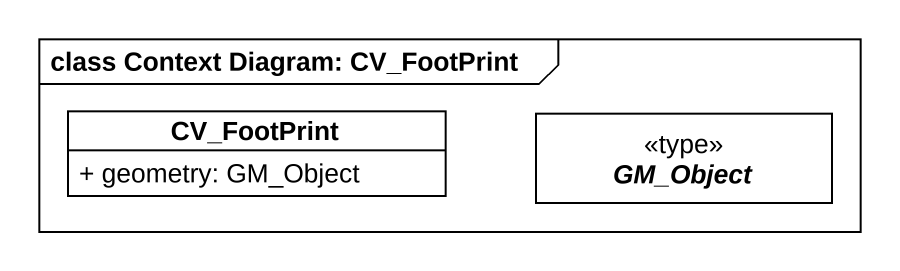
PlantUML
@startuml
mainframe class Context Diagram: CV_FootPrint
hide circle
hide empty members
skinparam classAttributeIconSize 0
class CV_FootPrint {
  + geometry: GM_Object
}
abstract class GM_Object <<type>>
@enduml
